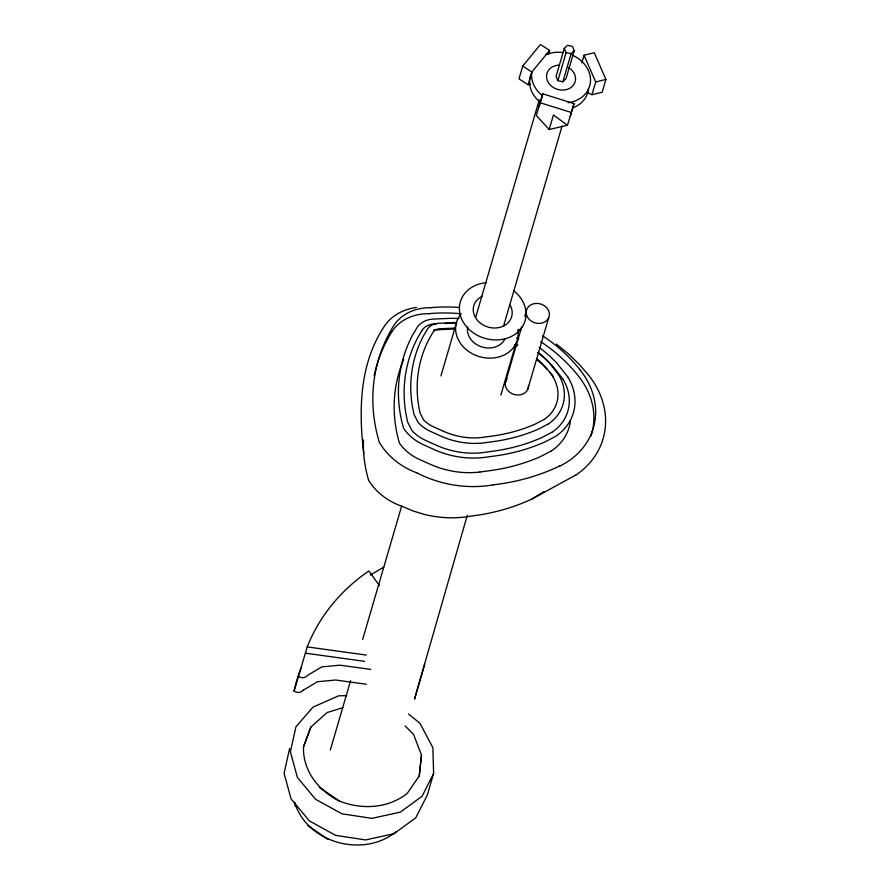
<?xml version="1.0" encoding="UTF-8"?>
<svg xmlns="http://www.w3.org/2000/svg" width="890" height="890" viewBox="0 0 890 890"><rect width="100%" height="100%" fill="white"/><g stroke="black" fill="none" stroke-linecap="round" stroke-linejoin="round"><path stroke-width="1.33" d="M419.246 775.891L421.471 755.043L413.55 734.372L405.139 725.951M421.515 755.043L419.279 775.913L407.253 793.368C387.829 808.698 361.741 809.9 339.257 801C318.542 790.643 302.544 770.74 303.534 746.721L310.821 727.13L327.064 712.567L342.884 707.639M289.617 748.446L284.088 773.288L291.052 798.909L309.286 820.869L335.664 835.376L365.601 839.926L393.936 833.719L415.764 817.832L427.311 795.026L433.608 773.477L432.885 747.678L420.002 723.359L408.599 714.036M301.087 668.023A220.086 184.163 16.3 0 0 294.045 691.141L307.25 646.908A220.086 184.163 16.3 0 1 368.905 570.935L379.396 585.631M467.295 515.277L414.529 699.117L424.73 664.218M548.474 54.245L549.597 50.419L540.452 44.5L522.708 66.094L518.981 78.865L528.115 84.784L530.596 84.138M330.312 750.025L350.582 680.705M362.664 639.376L401.657 506.065M440.928 375.947L456.058 324.249M528.115 84.784L531.853 72.023L549.597 50.419M475.716 317.174L539.284 99.78M540.052 102.695L536.314 115.455L549.197 129.517L567.453 125.212L574.028 103.618L542.889 93.862L540.052 102.695L571.18 112.44M539.162 106.633L542.889 93.862M564.282 48.405L556.061 76.518L557.885 80.712L562.869 81.791L566.029 78.676L574.25 50.563L572.437 46.38L567.442 45.301L564.282 48.405L566.107 52.588L557.885 80.712M562.869 81.791L571.091 53.667L574.25 50.563M549.197 129.517L553.435 115.01L567.453 125.212M503.551 326.096L562.057 126.046M581.826 62.901L584.062 55.247L594.275 52.71L605.912 79.433L602.174 92.204L591.961 94.74L587.111 92.349M570.29 116.379L574.028 103.618M500.848 395.16L515.966 343.451M505.398 382.544L521.685 326.853M524.788 316.239L526.335 310.933M591.961 94.74L595.699 81.98L584.062 55.247M527.714 389.464L548.663 317.852A11.748 9.835 16.3 0 0 535.958 303.434A11.748 9.835 16.3 0 0 528.805 318.954A11.748 9.835 16.3 0 0 548.663 317.852M303.579 746.732L310.855 727.152M433.608 773.477L422.071 796.283L400.244 812.158L371.909 818.366L341.96 813.816L315.594 799.32L297.349 777.348L290.396 751.739L295.925 726.885L312.98 707.116L338.623 695.824L346.744 695.591M422.405 329.712L417.477 338.144A167.376 140.053 16.3 0 0 405.74 412.671L407.531 421.86L412.126 430.849L414.473 433.107A38.381 32.118 16.3 0 0 426.399 440.761L436.634 445.367A75.083 62.834 16.3 0 0 482.781 452.609L494.328 451.007A177.711 148.708 16.3 0 0 542.144 437.435L551.945 432.262M544.079 491.569L532.231 498.878A197.981 165.662 16.3 0 1 471.322 516.055A98.134 82.114 16.3 0 1 424.408 514.431L413.049 510.949L402.202 506.354A58.15 48.661 16.3 0 1 368.527 480.177M370.351 575.107L383.768 567.097M303.078 690.273L317.485 681.74L335.552 680.016L366.302 684.232M544.035 419.468L535.78 423.829A158.798 132.877 16.3 0 1 493.049 435.955L482.458 437.413M548.251 423.952L539.14 428.769A165.273 138.295 16.3 0 1 494.662 441.396L483.926 442.875A69.832 58.429 16.3 0 1 441.017 436.133L431.483 431.861A35.689 29.86 16.3 0 1 420.403 424.741L418.222 422.639L413.939 414.273L412.27 405.74A155.661 130.251 16.3 0 1 423.173 336.42L427.767 328.588A15.809 13.228 16.3 0 1 438.625 323.259L453.856 322.592M551.444 450.83L540.875 456.414A183.474 153.525 16.3 0 1 491.503 470.432L479.832 472.045M575.641 475.115L532.231 498.878M396.028 831.761C363.465 858.349 306.75 843.041 294.679 802.368L295.269 806.34M595.699 81.98L605.912 79.433M416.409 307.484C403.448 309.119 390.743 315.872 383.768 327.164C359.237 364.544 358.659 410.946 363.743 453.789M445.2 323.537L450.451 323.27M454.545 328.11L439.638 328.766A9.334 7.81 16.3 0 0 433.23 331.914L429.069 339.079A149.231 124.867 16.3 0 0 420.125 413.16L423.573 419.935A29.225 24.453 16.3 0 0 433.92 426.989L443.52 431.305M436.245 323.949L434.075 323.993A16.999 14.229 16.3 0 0 422.405 329.712M370.641 669.391L339.891 665.175L321.824 666.899L307.417 675.432A6.152 5.14 16.3 0 1 298.384 676.3M307.25 646.908L366.38 655.085M305.426 653.182L364.544 661.348M566.107 52.588L571.091 53.667M522.708 66.094L531.853 72.023M319.132 787.138L339.268 800.967M307.896 825.531L328.043 839.37M556.406 344.107L568.209 353.697L579.012 364.132L588.713 375.313A88.867 74.36 16.3 0 1 575.708 475.171M552.39 365.79L563.17 379.351M543.857 365.378L552.913 375.836M568.198 377.449L556.662 362.92A126.28 105.665 16.3 0 0 539.24 347.512M558.686 374.757L548.663 362.141A112.073 93.773 16.3 0 0 538.305 352.496M549.909 372.354L553.035 376.893M368.594 480.144A165.329 138.339 16.3 0 1 363.498 439.938M517.858 330.179A31.64 26.466 16.3 0 1 479.91 356.768A31.64 26.466 16.3 0 1 460.82 314.281M505.008 338.845A19.713 16.498 16.3 0 1 481.668 346.878A19.713 16.498 16.3 0 1 467.673 326.875M580.213 370.095A80.968 67.751 16.3 0 1 559.943 465.993M430.927 307.651A149.676 125.245 16.3 0 1 458.928 307.451M542.522 335.752A149.676 125.245 16.3 0 1 580.247 370.084M430.949 307.74A46.18 38.648 16.3 0 0 393.436 326.129A196.568 164.483 16.3 0 0 379.385 442.441A67.629 56.593 16.3 0 0 416.876 472.879M493.194 484.85A104.252 87.231 16.3 0 1 416.887 472.857M559.877 465.904A206.858 173.094 16.3 0 1 493.194 484.839M590.927 436.089A80.968 67.751 16.3 0 0 578.467 376.081A149.676 125.245 16.3 0 0 540.764 341.738M429.18 313.636A149.676 125.245 16.3 0 1 461.031 313.77M518.28 329.289A149.676 125.245 16.3 0 1 520.628 330.39M391.689 332.103A46.18 38.648 16.3 0 1 429.203 313.725M374.123 375.791A196.568 164.483 16.3 0 1 391.645 332.092M403.693 359.426A173.205 144.936 16.3 0 0 397.585 436.345L399.354 442.964A44.255 37.035 16.3 0 0 419.969 459.685L430.137 464.246A80.857 67.651 16.3 0 0 479.832 472.045M570.49 420.558A57.572 48.171 16.3 0 1 551.489 450.885M568.12 377.482A57.572 48.171 16.3 0 1 555.749 436.3L545.136 441.841A183.474 153.525 16.3 0 1 495.763 455.858L484.093 457.46A80.857 67.651 16.3 0 1 434.409 449.661L424.23 445.1A44.255 37.035 16.3 0 1 403.626 428.379L401.835 421.771A173.205 144.936 16.3 0 1 412.215 335.775L417.543 326.752A22.773 19.057 16.3 0 1 433.185 319.087L449.851 318.364A126.28 105.665 16.3 0 1 459.062 318.531M563.092 379.385A51.798 43.343 16.3 0 1 552 432.306M450.44 323.215A120.506 100.837 16.3 0 1 456.726 323.315M537.738 352.596A120.506 100.837 16.3 0 1 552.334 365.823M455.168 329.178A113.531 94.996 16.3 0 0 451.174 329.144L435.154 329.912A10.035 8.399 16.3 0 0 433.508 330.123M514.62 344.719A113.531 94.996 16.3 0 1 516.979 346.01M536.726 359.493A113.531 94.996 16.3 0 1 547.172 369.305M528.46 385.437A11.748 9.835 16.3 0 1 513.897 394.392A11.748 9.835 16.3 0 1 507.111 378.817M558.609 374.779A48.171 40.306 16.3 0 1 548.296 424.007M453.856 322.536A112.073 93.773 16.3 0 1 456.481 322.547M516.489 337.922A112.073 93.773 16.3 0 1 518.826 339.179M515.733 343.74A105.587 88.355 16.3 0 1 517.902 344.975M536.87 358.67A105.587 88.355 16.3 0 1 543.812 365.412M552.968 376.915A41.685 34.877 16.3 0 1 544.079 419.513M482.458 437.424A63.346 53.011 16.3 0 1 443.52 431.294M510.159 305.237A19.713 16.498 16.3 0 1 502.016 326.686A19.713 16.498 16.3 0 1 475.939 318.32A19.713 16.498 16.3 0 1 482.258 296.292M513.931 290.963A33.72 28.224 16.3 0 1 512.907 335.641A33.72 28.224 16.3 0 1 462.299 320.367A33.72 28.224 16.3 0 1 486.463 282.675M572.203 55.147A29.826 24.953 16.3 0 1 590.437 81.902A29.826 24.953 16.3 0 1 568.054 102.706M542.299 95.53A29.826 24.953 16.3 0 1 531.764 72.335M545.815 54.724A29.826 24.953 16.3 0 1 562.858 52.543M568.298 67.418A14.696 12.304 16.3 0 1 570.924 87.543A14.696 12.304 16.3 0 1 547.951 81.913A14.696 12.304 16.3 0 1 558.909 65.115M588.479 88.366A29.826 24.953 16.3 0 1 572.548 107.924M540.319 102.283A29.826 24.953 16.3 0 1 531.141 73.992M303.112 690.162A6.152 5.14 16.3 0 1 294.078 691.029"/></g></svg>
